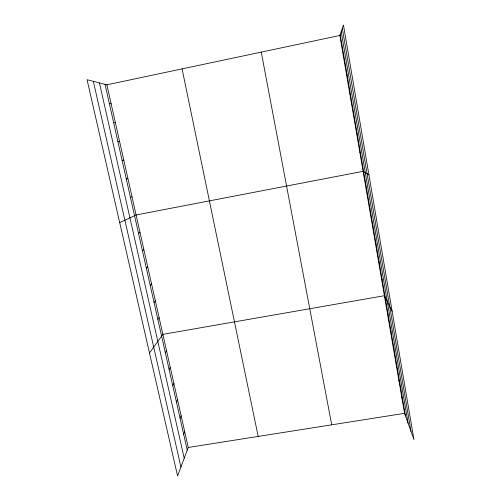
<?xml version="1.0" encoding="UTF-8"?>
<svg xmlns="http://www.w3.org/2000/svg" width="501" height="501" viewBox="0 0 501 501"><rect width="100%" height="100%" fill="white"/><g stroke="black" fill="none" stroke-linecap="round" stroke-linejoin="round"><path stroke-width="0.75" d="M339.841 35.471L343.461 25.05L413.945 439.559L404.545 413.338L339.841 35.471L106.888 84.813L87.055 79.709L177.573 475.95L188.244 447.462L106.888 84.813M183.66 434.235L184.706 431.674M180.059 418.197L181.137 415.761M343.254 55.386L343.623 54.603M176.427 402.034L177.536 399.729M172.764 385.745L173.916 383.572M169.075 369.331L170.259 367.296M165.361 352.792L166.582 350.894M346.629 75.125L347.03 74.536M149.498 353.042L162.875 334.361L384.399 295.709L392.133 311.278M157.834 319.325L159.136 317.703M154.032 302.391L155.373 300.913M150.194 285.326L151.571 283.992M349.98 94.695L350.412 94.301M146.33 268.123L147.751 266.939M142.434 250.782L143.893 249.755M138.508 233.309L140.004 232.433M119.708 222.644L136.09 214.973L363.106 171.323L368.936 174.887M353.305 114.096L353.769 113.89M130.435 197.394L132.02 196.837M126.29 178.945L127.918 178.55M188.244 447.462L404.545 413.338M122.106 160.339L123.785 160.113M356.599 133.335L357.088 133.31M117.892 141.576L119.614 141.526M113.639 122.657L115.405 122.783M109.356 103.575L111.166 103.876M359.862 152.41L360.382 152.567M366.218 189.528L366.795 190.029M369.312 207.583L369.913 208.253M372.381 225.494L373.007 226.327M375.418 243.261L376.076 244.256M378.437 260.883L379.119 262.036M381.43 278.362L382.131 279.677M387.348 312.912L388.1 314.528M390.273 329.984L391.043 331.743M393.172 346.917L393.968 348.828M396.047 363.72L396.867 365.768M398.902 380.391L399.742 382.582M401.733 396.93L402.597 399.259M99.436 82.897L184.218 458.227M93.33 81.325L180.93 466.982M105.028 84.337L187.236 450.155M182.076 68.888L258.184 436.434M261.259 52.117L331.706 424.829M342.308 28.357L410.983 431.292M341.2 31.563L408.09 423.226M340.179 34.5L405.428 415.811"/></g></svg>
